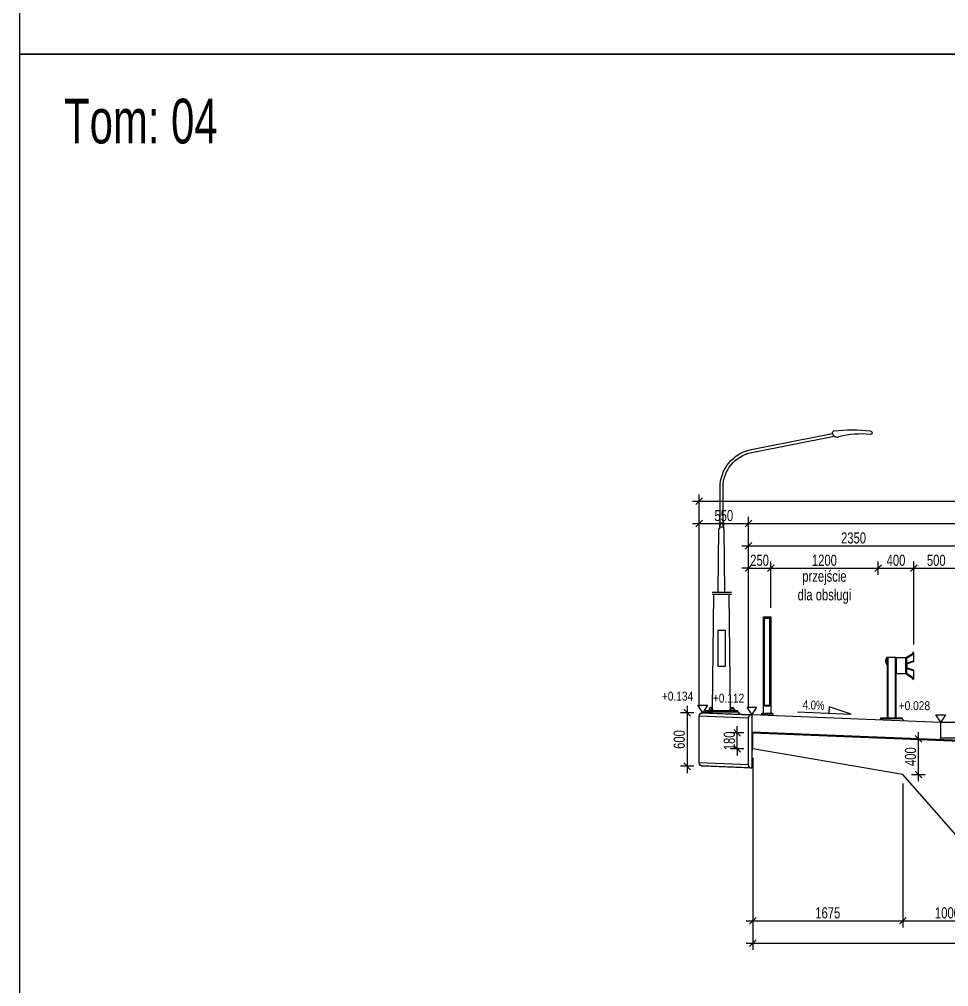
# Model space of a CAD drawing. Header units: metres. Extents: x -15 to 43, y -82 to 57.
# Drawn here: x -15 to -4.61, y -62.93 to -52.11 of the extents above; entities that cross this region are included whole.
import ezdxf
from ezdxf.enums import TextEntityAlignment as Align

# ---------------------------------------------------------------- set-up
doc = ezdxf.new("R2010")
doc.units = ezdxf.units.M
doc.header["$MEASUREMENT"] = 0
doc.linetypes.add('HIDDEN', pattern=[0.375, 0.25, -0.125])
for name, color, linetype in [('AII_M_balustrady', 8, 'Continuous'), ('AII_M_bariery', 8, 'Continuous'), ('AII_M_izolacja', 8, 'Continuous'), ('AII_M_konstrukcja beton', 3, 'Continuous'), ('AII_M_krawężnik', 9, 'Continuous'), ('AII_M_nawierzchnia', 9, 'Continuous'), ('AII_M_wymiary', 9, 'Continuous'), ('AII_M_wyposażenie', 8, 'Continuous')]:
    doc.layers.add(name, color=color, linetype=linetype)
doc.layers.add('AII_M_koty wysokościowe', color=1, linetype='Continuous', lineweight=18)
doc.layers.add('AII_M_pomoc', color=30, linetype='Continuous', plot=False)
doc.styles.add('AII_norm.', font='CDMSIMPL.shx', dxfattribs={"width": 0.75, "bigfont": 'CDMBIGPL.shx'})
doc.styles.add('CDMSTYLE', font='CDMSIMPL.shx', dxfattribs={"width": 0.7, "bigfont": 'CDMBIGPL.shx'})
doc.dimstyles.new('A2_M50MM', dxfattribs={"dimscale": 0.05, "dimtxt": 2.5, "dimasz": 1.5, "dimexe": 1.5, "dimexo": 2, "dimgap": 0.5, "dimtad": 1, "dimdec": 0, "dimlfac": 1000, "dimrnd": 5, "dimzin": 9, "dimtxsty": 'AII_norm.', "dimblk": 'OBLIQUE', "dimcen": 2.5, "dimdle": 1.5, "dimclrd": 256, "dimclre": 256, "dimclrt": 1, "dimadec": 1, "dimazin": 2, "dimtfac": 1, "dimtdec": 0, "dimtix": 1, "dimtmove": 1, "dimatfit": 3, "dimfxl": 1, "dimtvp": 1, "dimtfillclr": 256, "dimtolj": 1, "dimtzin": 0, "dimarcsym": 0})

# ---------------------------------------------------------------- blocks, each defined once
blk = doc.blocks.new('Deska_0.6')
at = {"layer": 'AII_M_wyposażenie', "color": 0, "linetype": 'ByBlock', "lineweight": -2}
blk.add_lwpolyline([(0, 0), (0, -0.6, 0.414214), (0.04, -0.56), (0.04, -0.04, 0.414214)], format="xyb", close=True, dxfattribs=at)
blk = doc.blocks.new('Bariera')
at = {"color": 0, "linetype": 'ByBlock', "lineweight": -2}
for p, q in [((-0.165, 0.685), (-0.165, 0.505)), ((-0.069, 0.685), (-0.165, 0.685)), ((-0.161, 0.505), (-0.161, 0.685)), ((-0.05, 0.685), (-0.069, 0.685)), ((-0.054, 0.505), (-0.054, 0.685)), ((-0.05, 0.683), (-0.05, 0.687)), ((-0.05, 0.503), (-0.05, 0.683)), ((-0.042, 0.687), (-0.042, 0.013)), ((0.042, 0.687), (0.042, 0.013)), ((0.052, 0.689), (0.05, 0.687)), ((-0.165, 0.505), (-0.05, 0.505))]:
    blk.add_line(p, q, dxfattribs=at)
for points in [[(-0.25, 0.454), (-0.25, 0.538, -0.324981), (-0.245, 0.545), (-0.178, 0.566, 0.324981), (-0.173, 0.573), (-0.173, 0.593), (-0.173, 0.613, 0.324981), (-0.178, 0.62), (-0.245, 0.641, -0.324981), (-0.25, 0.648), (-0.25, 0.732, -0.15172), (-0.249, 0.736), (-0.239, 0.75), (-0.237, 0.748), (-0.246, 0.735, 0.15172), (-0.247, 0.731), (-0.247, 0.65, 0.324981), (-0.242, 0.644), (-0.175, 0.622, -0.324981), (-0.17, 0.615), (-0.17, 0.593), (-0.17, 0.571, -0.324981), (-0.175, 0.564), (-0.242, 0.542, 0.324981), (-0.247, 0.536), (-0.247, 0.455, 0.15172), (-0.246, 0.451), (-0.237, 0.438), (-0.239, 0.436), (-0.249, 0.45, -0.15172), (-0.25, 0.454, 0.15172), (-0.249, 0.45)], [(0.052, 0.689, -0.305469), (0.052, 0.605), (0.05, 0.607, 0.3), (0.05, 0.687, 0.425)]]:
    blk.add_lwpolyline(points, format="xyb", dxfattribs=at)
blk.add_lwpolyline([(-0.168, 0.685, -0.252386), (-0.165, 0.679), (-0.165, 0.507, -0.252386), (-0.168, 0.501), (-0.241, 0.453), (-0.244, 0.457), (-0.173, 0.504, 0.252386), (-0.17, 0.509), (-0.17, 0.677, 0.252386), (-0.173, 0.682), (-0.244, 0.729), (-0.241, 0.733)], format="xyb", close=True, dxfattribs=at)
blk.add_lwpolyline([(-0.05, 0.013), (-0.05, 0.687), (0.05, 0.687), (0.05, 0.013)], dxfattribs=at)
blk.add_lwpolyline([(-0.12, 0), (0.12, 0), (0.12, 0.013), (-0.12, 0.013)], close=True, dxfattribs=at)
blk = doc.blocks.new('Balustrada_1.1')
at = {"layer": 'AII_M_balustrady', "color": 0, "linetype": 'ByBlock', "lineweight": -2}
for points in [[(0.04, 0.01), (0.04, 1.09), (-0.04, 1.09), (-0.04, 0.01)], [(-0.04, 1.07), (0.04, 1.07)], [(-0.03, 0.1), (-0.03, 1.07)], [(0.03, 0.1), (0.03, 1.07)]]:
    blk.add_lwpolyline(points, dxfattribs=at)
for points in [[(-0.06, 0), (0.06, 0), (0.06, 0.01), (-0.06, 0.01)], [(-0.03, 0.09), (0.03, 0.09), (0.03, 0.1), (-0.03, 0.1)]]:
    blk.add_lwpolyline(points, close=True, dxfattribs=at)
blk = doc.blocks.new('Latarnia_0.6_4')
at = {"layer": 'AII_M_wyposażenie', "color": 0, "linetype": 'ByBlock', "lineweight": -2, "ltscale": 5, "extrusion": (0, 0, -1)}
for p, q in [((0.01, 2.964), (-0.899, 3.145)), ((0.003, 2.931), (-0.92, 3.116)), ((0.324, 2.153), (0.324, 2.54)), ((0.357, 2.152), (0.357, 2.54)), ((0.315, 2.143), (0.324, 2.153)), ((0.365, 2.143), (0.357, 2.152))]:
    blk.add_line(p, q, dxfattribs=at)
at = {"layer": 'AII_M_wyposażenie', "color": 0, "linetype": 'ByBlock', "lineweight": -2, "ltscale": 5}
for p, q in [((0.303, 1.368), (0.31, 2.077)), ((0.31, 2.077), (0.319, 2.077)), ((0.319, 2.099), (0.319, 2.077)), ((0.362, 2.099), (0.362, 2.077)), ((0.362, 2.077), (0.371, 2.077)), ((0.378, 1.368), (0.371, 2.077)), ((0.24, 0.06), (0.255, 1.348)), ((0.44, 0.06), (0.426, 1.348)), ((0.438, 0.041), (0.242, 0.041))]:
    blk.add_line(p, q, dxfattribs=at)
at = {"layer": 'AII_M_wyposażenie', "color": 0, "linetype": 'ByBlock', "lineweight": -2, "ltscale": 0.2}
for p, q in [((0.445, 1.368), (0.23, 1.368)), ((0.445, 1.348), (0.23, 1.348))]:
    blk.add_line(p, q, dxfattribs=at)
at = {"layer": 'AII_M_wyposażenie', "color": 0, "linetype": 'ByBlock', "lineweight": -2}
for p, q in [((0.245, 0.044), (0.195, 0.044)), ((0.195, 0.041), (0.195, 0.044)), ((0.197, 0.061), (0.197, 0.044)), ((0.197, 0.061), (0.243, 0.06)), ((0.213, 0.081), (0.208, 0.076)), ((0.208, 0.06), (0.208, 0.076)), ((0.227, 0.081), (0.213, 0.081)), ((0.232, 0.076), (0.227, 0.081)), ((0.232, 0.06), (0.232, 0.076)), ((0.243, 0.044), (0.243, 0.06)), ((0.245, 0.041), (0.245, 0.044)), ((0.435, 0.041), (0.435, 0.044)), ((0.435, 0.044), (0.485, 0.044)), ((0.483, 0.061), (0.437, 0.06)), ((0.437, 0.044), (0.437, 0.06)), ((0.448, 0.076), (0.453, 0.081)), ((0.448, 0.06), (0.448, 0.076)), ((0.453, 0.081), (0.467, 0.081)), ((0.467, 0.081), (0.472, 0.076)), ((0.472, 0.06), (0.472, 0.076)), ((0.483, 0.061), (0.483, 0.044)), ((0.485, 0.041), (0.485, 0.044))]:
    blk.add_line(p, q, dxfattribs=at)
blk.add_lwpolyline([(0, -0.6), (0.55, -0.578, 0.414214), (0.59, -0.538), (0.59, -0.018, 0.414214), (0.55, 0.022), (0, 0)], format="xyb", dxfattribs=at)
for points in [[(0.02, -0.005), (0.57, 0.017)], [(0.16, 0.031), (0.135, 0.005)], [(0.52, 0.031), (0.53, 0.021)], [(0.04, -0.04), (0.59, -0.018)], [(0.02, -0.595), (0.57, -0.573)]]:
    blk.add_lwpolyline(points, dxfattribs=at)
blk.add_lwpolyline([(0.16, 0.041), (0.52, 0.041), (0.52, 0.031), (0.16, 0.031)], close=True, dxfattribs=at)
at = {"layer": 'AII_M_wyposażenie', "color": 0, "linetype": 'ByBlock', "lineweight": -2, "elevation": 0}
blk.add_lwpolyline([(0.04, -0.56), (0.59, -0.538)], dxfattribs=at)
at = {"layer": 'AII_M_wyposażenie', "color": 0, "linetype": 'ByBlock', "lineweight": -2, "ltscale": 5}
for centre in [(0.324, 2.121), (0.356, 2.121)]:
    blk.add_circle(centre, 0.00534, dxfattribs=at)
for centre, radius, start, end in [((-1.324, 3.153), 0.0185, 95.8276, 277.0544), ((-0.918, 3.151), 0.0193, 343.5823, 72.9825), ((-0.075, 2.54), 0.399, 0, 78.6901), ((-0.075, 2.54), 0.432, 0, 78.6901)]:
    blk.add_arc(centre, radius, start, end, dxfattribs=at)
at = {"layer": 'AII_M_wyposażenie', "color": 0, "linetype": 'ByBlock', "lineweight": -2, "ltscale": 5, "extrusion": (0, 0, -1)}
for centre, radius, start, end in [((1.128, 1.218), 1.963, 84.2073, 96.3257), ((1.221, 2.139), 1, 84.2065, 104.45), ((0.953, 3.161), 0.0567, 196.5854, 288.7065)]:
    blk.add_arc(centre, radius, start, end, dxfattribs=at)
at = {"layer": 'AII_M_wyposażenie', "color": 0, "linetype": 'ByBlock', "lineweight": -2, "ltscale": 5}
for points in [[(0.315, 2.143), (0.365, 2.143), (0.365, 2.099), (0.315, 2.099)], [(0.297, 0.941), (0.382, 0.941), (0.382, 0.541), (0.297, 0.541)]]:
    blk.add_3dface(points, dxfattribs=at)
blk = doc.blocks.new('_OBLIQUE')
at = {"color": 0, "linetype": 'ByBlock'}
blk.add_line((-0.5, -0.5), (0.5, 0.5), dxfattribs=at)
blk = doc.blocks.new('*D8442')
at = {"layer": 'AII_M_wymiary', "lineweight": -2, "transparency": 16777216}
for p, q in [((-7.535, -59.7911), (-7.535, -60.5411)), ((-7.46, -59.8661), (-7.61, -59.8661)), ((-7.46, -60.4661), (-7.61, -60.4661))]:
    blk.add_line(p, q, dxfattribs=at)
at = {"layer": 'Defpoints', "color": 0, "lineweight": 25, "transparency": 16777216}
for p in [(-7.36, -59.8661), (-7.535, -60.4661), (-7.36, -60.4661)]:
    blk.add_point(p, dxfattribs=at)
at = {"layer": 'AII_M_wymiary', "lineweight": -2, "transparency": 16777216, "xscale": 0.07500000000000001, "yscale": 0.07500000000000001, "zscale": 0.07500000000000001}
for p, rotation in [((-7.535, -59.8661), 90), ((-7.535, -60.4661), 270)]:
    blk.add_blockref('_OBLIQUE', p, dxfattribs=dict(at, rotation=rotation))
at = {"layer": 'AII_M_wymiary', "color": 1, "lineweight": 25, "transparency": 16777216, "insert": (-7.6225, -60.1661), "char_height": 0.125, "attachment_point": 5, "rotation": 90, "style": 'AII_norm.'}
blk.add_mtext('\\A1;600', dxfattribs=at)
blk = doc.blocks.new('Spadek')
at = {"layer": 'AII_M_wymiary', "color": 0}
blk.add_lwpolyline([(-0.3, 0), (0.3, 0), (0.05, 0.07), (0.05, 0.07), (0.05, 0)], dxfattribs=at)
at = {"layer": 'AII_M_wymiary', "color": 1, "style": 'CDMSTYLE', "width": 0.8}
blk.add_attdef('SP', text='', height=0.1, rotation=360, dxfattribs=at).set_placement((-0.125, 0.035), align=Align.CENTER)
blk = doc.blocks.new('*D8448')
at = {"layer": 'AII_M_wymiary', "lineweight": -2, "transparency": 16777216}
for p, q in [((-5, -59.104), (-5, -58.175)), ((-4.5, -59.972), (-4.5, -58.175)), ((-5.075, -58.25), (-4.425, -58.25))]:
    blk.add_line(p, q, dxfattribs=at)
at = {"layer": 'Defpoints', "color": 0, "lineweight": 25, "transparency": 16777216}
for p in [(-4.5, -58.25), (-5, -59.204), (-4.5, -60.072)]:
    blk.add_point(p, dxfattribs=at)
at = {"layer": 'AII_M_wymiary', "lineweight": -2, "transparency": 16777216, "xscale": 0.07500000000000001, "yscale": 0.07500000000000001, "zscale": 0.07500000000000001, "rotation": 180}
blk.add_blockref('_OBLIQUE', (-5, -58.25), dxfattribs=at)
at = {"layer": 'AII_M_wymiary', "lineweight": -2, "transparency": 16777216, "xscale": 0.07500000000000001, "yscale": 0.07500000000000001, "zscale": 0.07500000000000001}
blk.add_blockref('_OBLIQUE', (-4.5, -58.25), dxfattribs=at)
at = {"layer": 'AII_M_wymiary', "color": 1, "lineweight": 25, "transparency": 16777216, "insert": (-4.75, -58.163), "char_height": 0.125, "attachment_point": 5, "style": 'AII_norm.'}
blk.add_mtext('\\A1;500', dxfattribs=at)
blk = doc.blocks.new('*D8449')
at = {"layer": 'AII_M_wymiary', "lineweight": -2, "transparency": 16777216}
for p, q in [((-5.4, -58.325), (-5.4, -58.175)), ((-5, -59.104), (-5, -58.175)), ((-5.475, -58.25), (-4.925, -58.25))]:
    blk.add_line(p, q, dxfattribs=at)
at = {"layer": 'Defpoints', "color": 0, "lineweight": 25, "transparency": 16777216}
for p in [(-5, -58.25), (-5.4, -58.425), (-5, -59.204)]:
    blk.add_point(p, dxfattribs=at)
at = {"layer": 'AII_M_wymiary', "lineweight": -2, "transparency": 16777216, "xscale": 0.07500000000000001, "yscale": 0.07500000000000001, "zscale": 0.07500000000000001, "rotation": 180}
blk.add_blockref('_OBLIQUE', (-5.4, -58.25), dxfattribs=at)
at = {"layer": 'AII_M_wymiary', "lineweight": -2, "transparency": 16777216, "xscale": 0.07500000000000001, "yscale": 0.07500000000000001, "zscale": 0.07500000000000001}
blk.add_blockref('_OBLIQUE', (-5, -58.25), dxfattribs=at)
at = {"layer": 'AII_M_wymiary', "color": 1, "lineweight": 25, "transparency": 16777216, "insert": (-5.2, -58.163), "char_height": 0.125, "attachment_point": 5, "style": 'AII_norm.'}
blk.add_mtext('\\A1;400', dxfattribs=at)
blk = doc.blocks.new('*D8450')
at = {"layer": 'AII_M_wymiary', "lineweight": -2, "transparency": 16777216}
for p, q in [((-6.6, -58.6925), (-6.6, -58.175)), ((-5.4, -58.325), (-5.4, -58.175)), ((-6.675, -58.25), (-5.325, -58.25))]:
    blk.add_line(p, q, dxfattribs=at)
at = {"layer": 'Defpoints', "color": 0, "lineweight": 25, "transparency": 16777216}
for p in [(-5.4, -58.25), (-5.4, -58.425), (-6.6, -58.7925)]:
    blk.add_point(p, dxfattribs=at)
at = {"layer": 'AII_M_wymiary', "lineweight": -2, "transparency": 16777216, "xscale": 0.07500000000000001, "yscale": 0.07500000000000001, "zscale": 0.07500000000000001, "rotation": 180}
blk.add_blockref('_OBLIQUE', (-6.6, -58.25), dxfattribs=at)
at = {"layer": 'AII_M_wymiary', "lineweight": -2, "transparency": 16777216, "xscale": 0.07500000000000001, "yscale": 0.07500000000000001, "zscale": 0.07500000000000001}
blk.add_blockref('_OBLIQUE', (-5.4, -58.25), dxfattribs=at)
at = {"layer": 'AII_M_wymiary', "color": 1, "lineweight": 25, "transparency": 16777216, "char_height": 0.125, "attachment_point": 5, "style": 'AII_norm.'}
for s, insert in [('\\A1;1200', (-6, -58.1625)), ('\\A1;przejście\\Pdla obsługi', (-6, -58.4625))]:
    blk.add_mtext(s, dxfattribs=dict(at, insert=insert))
blk = doc.blocks.new('*D8451')
at = {"layer": 'AII_M_wymiary', "lineweight": -2, "transparency": 16777216}
for p, q in [((-6.85, -59.8281), (-6.85, -58.175)), ((-6.6, -58.6925), (-6.6, -58.175)), ((-6.85, -58.25), (-6.925, -58.25)), ((-6.85, -58.25), (-6.6, -58.25)), ((-6.6, -58.25), (-6.525, -58.25))]:
    blk.add_line(p, q, dxfattribs=at)
at = {"layer": 'Defpoints', "color": 0, "lineweight": 25, "transparency": 16777216}
for p in [(-6.6, -58.25), (-6.6, -58.7925), (-6.85, -59.9281)]:
    blk.add_point(p, dxfattribs=at)
at = {"layer": 'AII_M_wymiary', "lineweight": -2, "transparency": 16777216, "xscale": 0.07500000000000001, "yscale": 0.07500000000000001, "zscale": 0.07500000000000001}
blk.add_blockref('_OBLIQUE', (-6.85, -58.25), dxfattribs=at)
at = {"layer": 'AII_M_wymiary', "lineweight": -2, "transparency": 16777216, "xscale": 0.07500000000000001, "yscale": 0.07500000000000001, "zscale": 0.07500000000000001, "rotation": 180}
blk.add_blockref('_OBLIQUE', (-6.6, -58.25), dxfattribs=at)
at = {"layer": 'AII_M_wymiary', "color": 1, "lineweight": 25, "transparency": 16777216, "insert": (-6.725, -58.1625), "char_height": 0.125, "attachment_point": 5, "style": 'AII_norm.'}
blk.add_mtext('\\A1;250', dxfattribs=at)
blk = doc.blocks.new('*D8455')
at = {"layer": 'AII_M_wymiary', "lineweight": -2, "transparency": 16777216}
for p, q in [((-6.85, -59.8281), (-6.85, -57.925)), ((-4.5, -59.9725), (-4.5, -57.925)), ((-6.925, -58), (-4.425, -58))]:
    blk.add_line(p, q, dxfattribs=at)
at = {"layer": 'Defpoints', "color": 0, "lineweight": 25, "transparency": 16777216}
for p in [(-4.5, -58), (-6.85, -59.9281), (-4.5, -60.0725)]:
    blk.add_point(p, dxfattribs=at)
at = {"layer": 'AII_M_wymiary', "lineweight": -2, "transparency": 16777216, "xscale": 0.07500000000000001, "yscale": 0.07500000000000001, "zscale": 0.07500000000000001, "rotation": 180}
blk.add_blockref('_OBLIQUE', (-6.85, -58), dxfattribs=at)
at = {"layer": 'AII_M_wymiary', "lineweight": -2, "transparency": 16777216, "xscale": 0.07500000000000001, "yscale": 0.07500000000000001, "zscale": 0.07500000000000001}
blk.add_blockref('_OBLIQUE', (-4.5, -58), dxfattribs=at)
at = {"layer": 'AII_M_wymiary', "color": 1, "lineweight": 25, "transparency": 16777216, "insert": (-5.675, -57.9125), "char_height": 0.125, "attachment_point": 5, "style": 'AII_norm.'}
blk.add_mtext('\\A1;2350', dxfattribs=at)
blk = doc.blocks.new('*D8458')
at = {"layer": 'AII_M_wymiary', "lineweight": -2, "transparency": 16777216}
for p, q in [((-6.925, -57.75), (8.675, -57.75)), ((-6.85, -59.8281), (-6.85, -57.675)), ((8.6, -59.816), (8.6, -57.675))]:
    blk.add_line(p, q, dxfattribs=at)
at = {"layer": 'Defpoints', "color": 0, "lineweight": 25, "transparency": 16777216}
for p in [(8.6, -57.75), (-6.85, -59.9281), (8.6, -59.916)]:
    blk.add_point(p, dxfattribs=at)
at = {"layer": 'AII_M_wymiary', "lineweight": -2, "transparency": 16777216, "xscale": 0.07500000000000001, "yscale": 0.07500000000000001, "zscale": 0.07500000000000001, "rotation": 180}
blk.add_blockref('_OBLIQUE', (-6.85, -57.75), dxfattribs=at)
at = {"layer": 'AII_M_wymiary', "lineweight": -2, "transparency": 16777216, "xscale": 0.07500000000000001, "yscale": 0.07500000000000001, "zscale": 0.07500000000000001}
blk.add_blockref('_OBLIQUE', (8.6, -57.75), dxfattribs=at)
at = {"layer": 'AII_M_wymiary', "color": 1, "lineweight": 25, "transparency": 16777216, "insert": (0.875, -57.6625), "char_height": 0.125, "attachment_point": 5, "style": 'AII_norm.'}
blk.add_mtext('\\A1;15450', dxfattribs=at)
blk = doc.blocks.new('*D8459')
at = {"layer": 'AII_M_wymiary', "lineweight": -2, "transparency": 16777216}
for p, q in [((-7.475, -57.75), (-6.775, -57.75)), ((-7.4, -59.8061), (-7.4, -57.675)), ((-6.85, -59.8281), (-6.85, -57.675))]:
    blk.add_line(p, q, dxfattribs=at)
at = {"layer": 'Defpoints', "color": 0, "lineweight": 25, "transparency": 16777216}
for p in [(-6.85, -57.75), (-7.4, -59.9061), (-6.85, -59.9281)]:
    blk.add_point(p, dxfattribs=at)
at = {"layer": 'AII_M_wymiary', "lineweight": -2, "transparency": 16777216, "xscale": 0.07500000000000001, "yscale": 0.07500000000000001, "zscale": 0.07500000000000001, "rotation": 180}
blk.add_blockref('_OBLIQUE', (-7.4, -57.75), dxfattribs=at)
at = {"layer": 'AII_M_wymiary', "lineweight": -2, "transparency": 16777216, "xscale": 0.07500000000000001, "yscale": 0.07500000000000001, "zscale": 0.07500000000000001}
blk.add_blockref('_OBLIQUE', (-6.85, -57.75), dxfattribs=at)
at = {"layer": 'AII_M_wymiary', "color": 1, "lineweight": 25, "transparency": 16777216, "insert": (-7.125, -57.6625), "char_height": 0.125, "attachment_point": 5, "style": 'AII_norm.'}
blk.add_mtext('\\A1;550', dxfattribs=at)
blk = doc.blocks.new('*D8461')
at = {"layer": 'AII_M_wymiary', "lineweight": -2, "transparency": 16777216}
for p, q in [((-7.4, -59.8061), (-7.4, -57.425)), ((9.15, -59.80225), (9.15, -57.425)), ((-7.475, -57.5), (9.225, -57.5))]:
    blk.add_line(p, q, dxfattribs=at)
at = {"layer": 'Defpoints', "color": 0, "lineweight": 25, "transparency": 16777216}
for p in [(9.15, -57.5), (-7.4, -59.9061), (9.15, -59.90225)]:
    blk.add_point(p, dxfattribs=at)
at = {"layer": 'AII_M_wymiary', "lineweight": -2, "transparency": 16777216, "xscale": 0.07500000000000001, "yscale": 0.07500000000000001, "zscale": 0.07500000000000001, "rotation": 180}
blk.add_blockref('_OBLIQUE', (-7.4, -57.5), dxfattribs=at)
at = {"layer": 'AII_M_wymiary', "lineweight": -2, "transparency": 16777216, "xscale": 0.07500000000000001, "yscale": 0.07500000000000001, "zscale": 0.07500000000000001}
blk.add_blockref('_OBLIQUE', (9.15, -57.5), dxfattribs=at)
at = {"layer": 'AII_M_wymiary', "color": 1, "lineweight": 25, "transparency": 16777216, "insert": (0.875, -57.4125), "char_height": 0.125, "attachment_point": 5, "style": 'AII_norm.'}
blk.add_mtext('\\A1;16550', dxfattribs=at)
blk = doc.blocks.new('00kota3')
at = {"layer": 'AII_M_koty wysokościowe', "color": 0, "linetype": 'Continuous', "lineweight": -2}
blk.add_lwpolyline([(1.08, 1.66), (-1.04, 1.66), (0, 0)], close=True, dxfattribs=at)
at = {"layer": 'AII_M_koty wysokościowe', "color": 0, "linetype": 'Continuous', "lineweight": -2, "style": 'CDMSTYLE', "width": 0.85}
blk.add_attdef('%%P000.000', (0.49, 2.69), '', height=2, dxfattribs=at)
blk = doc.blocks.new('*D8464')
at = {"layer": 'AII_M_wymiary', "lineweight": -2, "transparency": 16777216}
for p, q in [((-6.8, -60.371), (-6.8, -62.268125)), ((-5.125, -60.658), (-5.125, -62.268125)), ((-6.875, -62.193125), (-5.05, -62.193125))]:
    blk.add_line(p, q, dxfattribs=at)
at = {"layer": 'Defpoints', "color": 0, "lineweight": 25, "transparency": 16777216}
for p in [(-6.8, -60.271), (-5.125, -60.558), (-5.125, -62.193125)]:
    blk.add_point(p, dxfattribs=at)
at = {"layer": 'AII_M_wymiary', "lineweight": -2, "transparency": 16777216, "xscale": 0.07500000000000001, "yscale": 0.07500000000000001, "zscale": 0.07500000000000001, "rotation": 180}
blk.add_blockref('_OBLIQUE', (-6.8, -62.193125), dxfattribs=at)
at = {"layer": 'AII_M_wymiary', "lineweight": -2, "transparency": 16777216, "xscale": 0.07500000000000001, "yscale": 0.07500000000000001, "zscale": 0.07500000000000001}
blk.add_blockref('_OBLIQUE', (-5.125, -62.193125), dxfattribs=at)
at = {"layer": 'AII_M_wymiary', "color": 1, "lineweight": 25, "transparency": 16777216, "insert": (-5.9625, -62.105625), "char_height": 0.125, "attachment_point": 5, "style": 'AII_norm.'}
blk.add_mtext('\\A1;1675', dxfattribs=at)
blk = doc.blocks.new('*D8465')
at = {"layer": 'AII_M_wymiary', "lineweight": -2, "transparency": 16777216}
for p, q in [((-5.125, -60.658), (-5.125, -62.268125)), ((-4.125, -61.793125), (-4.125, -62.268125)), ((-5.2, -62.193125), (-4.05, -62.193125))]:
    blk.add_line(p, q, dxfattribs=at)
at = {"layer": 'Defpoints', "color": 0, "lineweight": 25, "transparency": 16777216}
for p in [(-5.125, -60.558), (-4.125, -61.693125), (-4.125, -62.193125)]:
    blk.add_point(p, dxfattribs=at)
at = {"layer": 'AII_M_wymiary', "lineweight": -2, "transparency": 16777216, "xscale": 0.07500000000000001, "yscale": 0.07500000000000001, "zscale": 0.07500000000000001, "rotation": 180}
blk.add_blockref('_OBLIQUE', (-5.125, -62.193125), dxfattribs=at)
at = {"layer": 'AII_M_wymiary', "lineweight": -2, "transparency": 16777216, "xscale": 0.07500000000000001, "yscale": 0.07500000000000001, "zscale": 0.07500000000000001}
blk.add_blockref('_OBLIQUE', (-4.125, -62.193125), dxfattribs=at)
at = {"layer": 'AII_M_wymiary', "color": 1, "lineweight": 25, "transparency": 16777216, "insert": (-4.625, -62.105625), "char_height": 0.125, "attachment_point": 5, "style": 'AII_norm.'}
blk.add_mtext('\\A1;1000', dxfattribs=at)
blk = doc.blocks.new('*D8469')
at = {"layer": 'AII_M_wymiary', "lineweight": -2, "transparency": 16777216}
for p, q in [((-6.8, -60.371), (-6.8, -62.518125)), ((8.55, -60.36625), (8.55, -62.518125)), ((-6.875, -62.443125), (8.625, -62.443125))]:
    blk.add_line(p, q, dxfattribs=at)
at = {"layer": 'Defpoints', "color": 0, "lineweight": 25, "transparency": 16777216}
for p in [(-6.8, -60.271), (8.55, -60.26625), (8.55, -62.443125)]:
    blk.add_point(p, dxfattribs=at)
at = {"layer": 'AII_M_wymiary', "lineweight": -2, "transparency": 16777216, "xscale": 0.07500000000000001, "yscale": 0.07500000000000001, "zscale": 0.07500000000000001, "rotation": 180}
blk.add_blockref('_OBLIQUE', (-6.8, -62.443125), dxfattribs=at)
at = {"layer": 'AII_M_wymiary', "lineweight": -2, "transparency": 16777216, "xscale": 0.07500000000000001, "yscale": 0.07500000000000001, "zscale": 0.07500000000000001}
blk.add_blockref('_OBLIQUE', (8.55, -62.443125), dxfattribs=at)
at = {"layer": 'AII_M_wymiary', "color": 1, "lineweight": 25, "transparency": 16777216, "insert": (0.875, -62.355625), "char_height": 0.125, "attachment_point": 5, "style": 'AII_norm.'}
blk.add_mtext('\\A1;15350', dxfattribs=at)
blk = doc.blocks.new('*D8470')
at = {"layer": 'AII_M_wymiary', "lineweight": -2, "transparency": 16777216}
for p, q in [((-6.975, -60.091), (-6.975, -60.016)), ((-6.9, -60.091), (-7.05, -60.091)), ((-6.975, -60.271), (-6.975, -60.091)), ((-6.9, -60.271), (-7.05, -60.271)), ((-6.975, -60.271), (-6.975, -60.346))]:
    blk.add_line(p, q, dxfattribs=at)
at = {"layer": 'Defpoints', "color": 0, "lineweight": 25, "transparency": 16777216}
for p in [(-6.975, -60.091), (-6.8, -60.091), (-6.8, -60.271)]:
    blk.add_point(p, dxfattribs=at)
at = {"layer": 'AII_M_wymiary', "lineweight": -2, "transparency": 16777216, "xscale": 0.07500000000000001, "yscale": 0.07500000000000001, "zscale": 0.07500000000000001}
for p, rotation in [((-6.975, -60.091), 270), ((-6.975, -60.271), 90)]:
    blk.add_blockref('_OBLIQUE', p, dxfattribs=dict(at, rotation=rotation))
at = {"layer": 'AII_M_wymiary', "color": 1, "lineweight": 25, "transparency": 16777216, "insert": (-7.0625, -60.181), "char_height": 0.125, "attachment_point": 5, "rotation": 90, "style": 'AII_norm.'}
blk.add_mtext('\\A1;180', dxfattribs=at)
blk = doc.blocks.new('*D8472')
at = {"layer": 'AII_M_wymiary', "lineweight": -2, "transparency": 16777216}
for p, q in [((-4.95, -60.633), (-4.95, -60.083)), ((-5.025, -60.158), (-4.875, -60.158)), ((-5.025, -60.558), (-4.875, -60.558))]:
    blk.add_line(p, q, dxfattribs=at)
at = {"layer": 'Defpoints', "color": 0, "lineweight": 25, "transparency": 16777216}
for p in [(-5.125, -60.158), (-4.95, -60.158), (-5.125, -60.558)]:
    blk.add_point(p, dxfattribs=at)
at = {"layer": 'AII_M_wymiary', "lineweight": -2, "transparency": 16777216, "xscale": 0.07500000000000001, "yscale": 0.07500000000000001, "zscale": 0.07500000000000001}
for p, rotation in [((-4.95, -60.158), 90), ((-4.95, -60.558), 270)]:
    blk.add_blockref('_OBLIQUE', p, dxfattribs=dict(at, rotation=rotation))
at = {"layer": 'AII_M_wymiary', "color": 1, "lineweight": 25, "transparency": 16777216, "insert": (-5.0375, -60.358), "char_height": 0.125, "attachment_point": 5, "rotation": 90, "style": 'AII_norm.'}
blk.add_mtext('\\A1;400', dxfattribs=at)

msp = doc.modelspace()

# ---------------------------------------------------------------- linework, layer by layer
at = {"layer": 'AII_M_balustrady', "color": 8, "lineweight": 25}
for points in [[(-6.7096, -59.8921), (-6.7, -59.8825)], [(-6.58, -59.8825), (-6.5646, -59.8979)]]:
    msp.add_lwpolyline(points, dxfattribs=at)
at = {"layer": 'AII_M_bariery', "color": 8, "lineweight": 25}
for points in [[(-5.3796, -59.9453), (-5.37, -59.9357)], [(-5.13, -59.9357), (-5.1096, -59.9561)]]:
    msp.add_lwpolyline(points, dxfattribs=at)
at = {"layer": 'AII_M_izolacja', "lineweight": 25}
msp.add_lwpolyline([(-6.81, -60.0806), (-4.2, -60.185), (0, -60.08), (4.2, -60.185), (8.56, -60.076)], dxfattribs=at)
at = {"layer": 'AII_M_izolacja', "linetype": 'HIDDEN', "lineweight": 25, "ltscale": 0.7, "const_width": 0.01, "flags": 128}
msp.add_lwpolyline([(-6.805, -60.291), (-6.805, -60.0858), (-4.2, -60.19), (0, -60.085), (4.2, -60.19), (8.555, -60.0811), (8.555, -60.2863)], dxfattribs=at)
at = {"layer": 'AII_M_konstrukcja beton', "lineweight": 25}
msp.add_lwpolyline([(-6.8, -60.091), (-4.2, -60.195), (0, -60.09), (4.2, -60.195), (8.55, -60.0862), (8.55, -60.2662), (6.875, -60.5281), (5.875, -61.6531), (-4.125, -61.6931), (-5.125, -60.558), (-6.8, -60.271)], close=True, dxfattribs=at)
at = {"layer": 'AII_M_krawężnik', "lineweight": 25}
msp.add_lwpolyline([(-4.5, -60.1525), (-4.7, -60.1525), (-4.7, -59.9725), (-4.54, -59.9725), (-4.5, -60.0725)], close=True, dxfattribs=at)
at = {"layer": 'AII_M_krawężnik', "color": 8, "lineweight": 25}
msp.add_lwpolyline([(-4.712, -60.1645), (-4.7, -60.1525)], dxfattribs=at)
at = {"layer": 'AII_M_nawierzchnia', "lineweight": 25}
msp.add_lwpolyline([(-6.81, -59.8881), (-4.7, -59.9725)], dxfattribs=at)
at = {"layer": 'AII_M_pomoc', "lineweight": 25}
for points in [[(-15, -52.5), (15, -52.5), (15, -37.5), (-15, -37.5)], [(-15, -67.5), (15, -67.5), (15, -52.5), (-15, -52.5)]]:
    msp.add_lwpolyline(points, close=True, dxfattribs=at)

# ---------------------------------------------------------------- block references
at = {"layer": 'AII_M_balustrady', "lineweight": 25, "xscale": -1}
msp.add_blockref('Balustrada_1.1', (-6.64, -59.8825), dxfattribs=at)
at = {"layer": 'AII_M_bariery', "lineweight": 25, "xscale": -1}
msp.add_blockref('Bariera', (-5.25, -59.9357), dxfattribs=at)
at = {"layer": 'AII_M_koty wysokościowe', "lineweight": 25}
ref = msp.add_blockref('00kota3', (-7.36, -59.8661), dxfattribs=dict(at, xscale=-0.05, yscale=0.05, zscale=0.05))
ref.add_attrib('%%P000.000', '+0.134', (-7.8177, -59.7315), dxfattribs={"color": 0, "linetype": 'Continuous', "lineweight": -2, "height": 0.1, "style": 'CDMSTYLE', "width": 0.85})
ref = msp.add_blockref('00kota3', (-6.81, -59.8881), dxfattribs=dict(at, xscale=-0.05, yscale=0.05, zscale=0.05))
ref.add_attrib('%%P000.000', '+0.112', (-7.2475, -59.7535), dxfattribs={"color": 0, "linetype": 'Continuous', "lineweight": -2, "height": 0.1, "style": 'CDMSTYLE', "width": 0.85})
ref = msp.add_blockref('00kota3', (-4.7, -59.9725), dxfattribs=dict(at, xscale=-0.05, yscale=0.05, zscale=0.05))
ref.add_attrib('%%P000.000', '+0.028', (-5.1699, -59.8379), dxfattribs={"color": 0, "linetype": 'Continuous', "lineweight": -2, "height": 0.1, "style": 'CDMSTYLE', "width": 0.85})
at = {"layer": 'AII_M_wymiary', "lineweight": 25, "rotation": 357.7093899573614}
msp.add_blockref('Spadek', (-6, -59.8705), dxfattribs=at).add_auto_attribs({'SP': '4.0%'})
at = {"layer": 'AII_M_wyposażenie', "lineweight": 25, "xscale": -1}
for name in ['Latarnia_0.6_4', 'Deska_0.6']:
    msp.add_blockref(name, (-6.81, -59.8881), dxfattribs=at)

# ---------------------------------------------------------------- texts
at = {"layer": 'AII_M_pomoc', "lineweight": 25, "style": 'CDMSTYLE', "width": 0.7}
msp.add_text('Tom: 04', height=0.5, dxfattribs=at).set_placement((-14.5, -53.5))

# ---------------------------------------------------------------- dimensions: what is measured, and where the dimension line sits
at = {"layer": 'AII_M_wymiary', "lineweight": 25}
for base, p1, p2, picture, middle in [((9.15, -57.5), (-7.4, -59.9061), (9.15, -59.9023), '*D8461', (0.875, -57.4125)), ((-6.85, -57.75), (-7.4, -59.9061), (-6.85, -59.9281), '*D8459', (-7.125, -57.6625)), ((8.6, -57.75), (-6.85, -59.9281), (8.6, -59.916), '*D8458', (0.875, -57.6625)), ((-4.5, -58), (-6.85, -59.9281), (-4.5, -60.0725), '*D8455', (-5.675, -57.9125)), ((-6.6, -58.25), (-6.85, -59.9281), (-6.6, -58.7925), '*D8451', (-6.725, -58.1625)), ((-5, -58.25), (-5.4, -58.425), (-5, -59.2039), '*D8449', (-5.2, -58.1625)), ((-4.5, -58.25), (-5, -59.2039), (-4.5, -60.0725), '*D8448', (-4.75, -58.1625)), ((8.55, -62.4431), (-6.8, -60.271), (8.55, -60.2662), '*D8469', (0.875, -62.3556)), ((-5.125, -62.1931), (-6.8, -60.271), (-5.125, -60.558), '*D8464', (-5.9625, -62.1056)), ((-4.125, -62.1931), (-5.125, -60.558), (-4.125, -61.6931), '*D8465', (-4.625, -62.1056))]:
    dim = msp.add_linear_dim(base=base, p1=p1, p2=p2, dimstyle='A2_M50MM', dxfattribs=at)
    dim.commit()
    dim.dimension.update_dxf_attribs({"geometry": picture, "text_midpoint": middle})
dim = msp.add_linear_dim(base=(-5.4, -58.25), p1=(-6.6, -58.7925), p2=(-5.4, -58.425), text='<>\\Xprzejście\\Pdla obsługi', dimstyle='A2_M50MM', dxfattribs=at)
dim.commit()
dim.dimension.update_dxf_attribs({"geometry": '*D8450', "text_midpoint": (-6, -58.25)})
for base, p1, p2, picture, middle in [((-7.535, -60.4661), (-7.36, -59.8661), (-7.36, -60.4661), '*D8442', (-7.6225, -60.1661)), ((-6.975, -60.091), (-6.8, -60.271), (-6.8, -60.091), '*D8470', (-7.0625, -60.181)), ((-4.95, -60.158), (-5.125, -60.558), (-5.125, -60.158), '*D8472', (-5.0375, -60.358))]:
    dim = msp.add_linear_dim(base=base, p1=p1, p2=p2, angle=90, dimstyle='A2_M50MM', dxfattribs=at)
    dim.commit()
    dim.dimension.update_dxf_attribs({"geometry": picture, "text_midpoint": middle})

doc.saveas('drawing.dxf')
